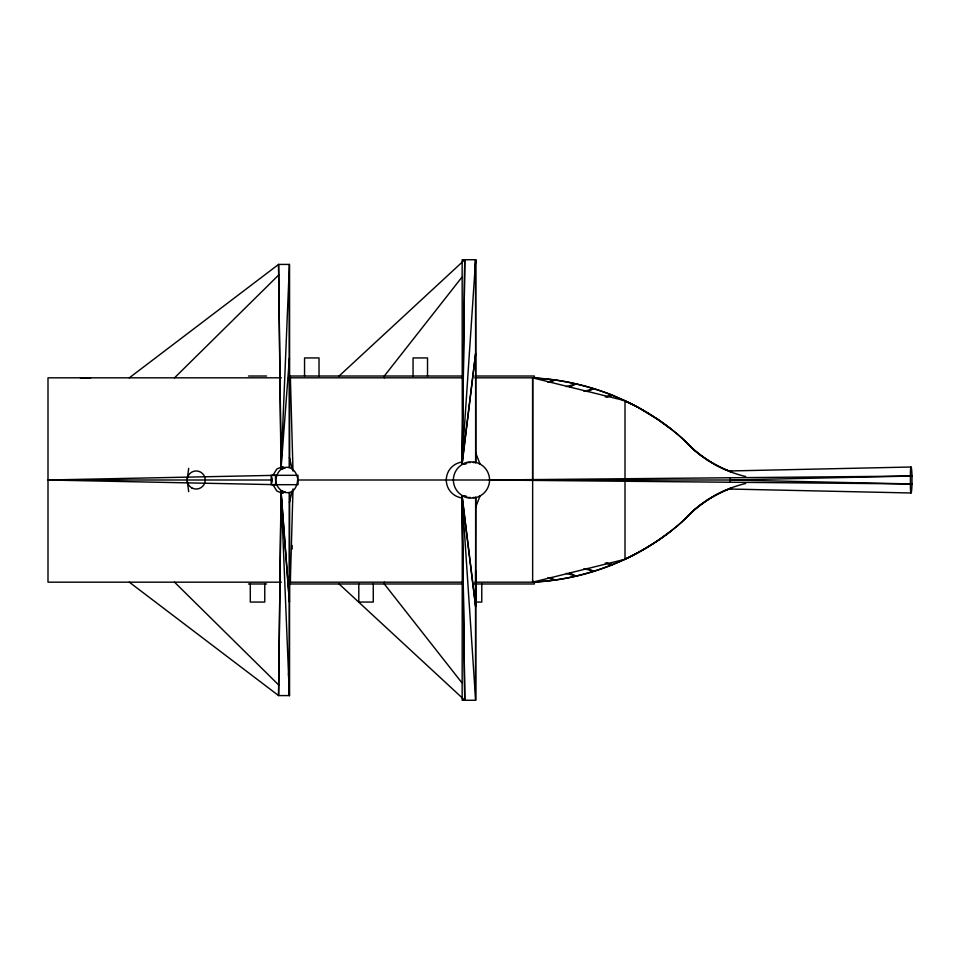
<?xml version="1.0" encoding="UTF-8"?>
<svg xmlns="http://www.w3.org/2000/svg" width="960" height="960" viewBox="0 0 960 960"><rect width="100%" height="100%" fill="white"/><g stroke="black" fill="none" stroke-linecap="round" stroke-linejoin="round"><path stroke-width="1.44" d="M281.112 511.692L281.016 490.98L283.524 491.508M289.416 467.472L289.416 264.42L278.568 264.42L281.016 468.456L281.16 467.124L285.3 467.832L281.016 469.02L283.524 468.492M129.324 582.18L278.568 695.58L289.416 695.58L289.416 492.528M289.524 467.208L289.416 264.42L281.016 468.456M289.416 579.276L289.416 695.58L281.112 492.792L278.568 695.58L281.016 492.792L285.3 492.168L281.016 491.544L289.416 601.908L289.524 492.792M290.328 579.216L290.328 583.98L462.864 583.98M384.312 582.18L384.312 583.98L461.796 682.644M339.096 583.98L464.772 700.26L462.072 495.66L466.188 496.212M466.188 463.788L462.072 464.34L462.072 462.528L475.632 259.74L462.144 259.74L462.312 461.148M475.632 497.22L475.632 700.26L462.144 700.26L462.312 498.852M474.732 273.144L475.632 259.74L475.788 462.528L473.112 462.528M745.692 483.492C726.816 487.92 709.164 497.1 694.404 509.64C674.784 530.508 650.784 546.948 625.008 559.296L532.644 582.18L532.644 377.844L625.008 400.704C650.784 413.052 674.784 429.492 694.404 450.36C709.164 462.9 726.816 472.08 745.692 476.508M532.644 480L532.656 377.844M534.396 581.748L534.396 583.98L474.54 583.98M466.236 496.608L462.072 496.224L475.632 606.588L475.788 497.472L473.112 497.472M462.144 461.16L464.772 259.74L339.096 376.02M462.3 462.432L464.772 259.74M290.328 582.18L293.004 488.88M466.236 463.392L462.072 463.776L462.264 460.8M281.016 469.02L289.416 358.092M297.672 480L298.056 475.32L271.224 475.32L271.224 484.68L298.056 484.68C298.98 461.496 274.716 461.496 275.64 484.68L48 480L275.64 475.32C273.192 493.272 295.56 501.108 297.672 480L489.564 480L910.428 483.924A9.036 0.792 -88.8 0 0 911.016 492.984L730.908 489.06M462.072 463.776L475.632 353.412L462.072 464.34M188.688 468.336L187.152 480L188.688 491.664M289.416 502.572L292.224 490.98M272.16 477.816L272.16 482.184M475.632 507.252L480.144 495.66M272.724 475.644L276.828 469.02L282.432 466.596M129.324 377.82L278.568 264.42L281.16 467.124M461.796 277.356L384.312 376.02L384.312 377.82M732 488.064L723.72 490.968L708.396 499.26L694.404 509.64L682.02 521.904A243.144 243.144 0 0 1 625.008 559.296C596.496 572.616 565.452 580.464 534.012 582.072M174.528 377.82L278.784 274.92M551.088 382.452L554.544 379.92C578.856 383.508 602.7 390.348 625.008 400.704A243.144 243.144 0 0 1 682.02 438.096L694.404 450.36L708.396 460.74L723.72 469.032L732 471.936M671.496 530.64C632.22 561.132 583.776 579.372 534.108 582.036M730.5 488.28L715.908 494.844L701.22 504.204L687.996 515.556M569.58 387.06L576.168 383.868L566.34 386.604M587.112 391.5L593.928 388.704L583.944 391.356M606.864 397.152L612.468 395.232L637.212 406.872L657.876 419.508L671.496 429.36M547.704 382.104L554.544 379.92L534.108 377.964M605.22 396.924L612.468 395.232C587.484 385.26 560.892 379.308 534.012 377.928M730.908 470.94L911.016 467.016A9.036 0.792 88.8 0 1 912 476.04L912 483.96A9.036 0.792 -88.8 0 1 911.016 492.984M912 476.04L730.32 480A9.036 0.792 -88.8 0 0 730.296 482.34M489.564 480A18.084 18.084 0 0 0 462.432 464.34A18.084 18.084 0 0 0 462.432 495.66A18.084 18.084 0 0 0 489.564 480L910.428 476.076A9.036 0.792 88.8 0 1 911.016 467.016M248.496 376.02L266.58 376.02M462.864 376.02L290.328 376.02L293.004 471.12M474.9 376.02L534.396 376.02L534.396 378.252M281.412 377.82L48 377.82L48 582.18L281.412 582.18M288.444 377.82L462.864 377.82M474.816 377.82L534.396 377.82M80.496 377.82L90.636 377.832M466.428 462.528L470.436 462.528M281.016 467.208L283.632 467.208M48 480L272.376 480M489.828 480L737.676 480M281.016 492.792L283.632 492.792M466.428 497.472L470.436 497.472M288.444 582.18L462.864 582.18M474.816 582.18L534.396 582.18M248.496 583.98L266.58 583.98M474.54 602.064L481.776 602.064L481.776 583.98M912 483.96L730.32 480A9.036 0.792 88.8 0 1 730.296 477.66M687.996 444.444L701.22 455.796L715.908 465.156L730.5 471.72M282.432 493.404L276.828 490.98L272.724 484.356M605.22 563.076L612.468 564.768L606.864 562.848M583.944 568.644L593.928 571.296L587.112 568.5M566.34 573.396L576.168 576.132L569.58 572.94M547.704 577.896L554.544 580.08L551.088 577.548M174.528 582.18L278.784 685.08M475.632 452.748L480.144 464.34M289.416 457.428L292.224 469.02M462.072 495.66L475.632 606.588M281.016 490.98L289.416 601.908M462.06 496.224L475.632 700.26L475.632 570.456M281.016 491.544L281.748 509.412M288.504 673.236L289.416 695.58M462.144 498.84L464.772 700.26M532.656 580.368L532.656 582.156M910.428 476.076L910.428 483.924M625.008 400.704L625.008 559.296M475.632 259.74L475.632 462.78M427.524 376.02L427.524 357.936L413.052 357.936L413.052 376.02M373.272 583.98L373.272 602.064L358.8 602.064L358.8 583.98M319.02 376.02L319.02 357.936L304.548 357.936L304.548 376.02M292.128 545.496L292.128 549.108M281.112 448.308L281.112 467.208M264.768 583.98L264.768 602.064L250.296 602.064L250.296 583.98M731.328 487.86A9.036 0.792 -88.8 0 1 730.536 487.836M730.536 472.164A9.036 0.792 88.8 0 1 731.328 472.14M462 497.928A18.084 18.084 0 0 1 462 462.072M191.676 487.836A9.036 9.036 0 0 0 205.236 480A9.036 9.036 0 0 0 191.676 472.164A9.036 9.036 0 0 0 191.676 487.836"/></g></svg>
